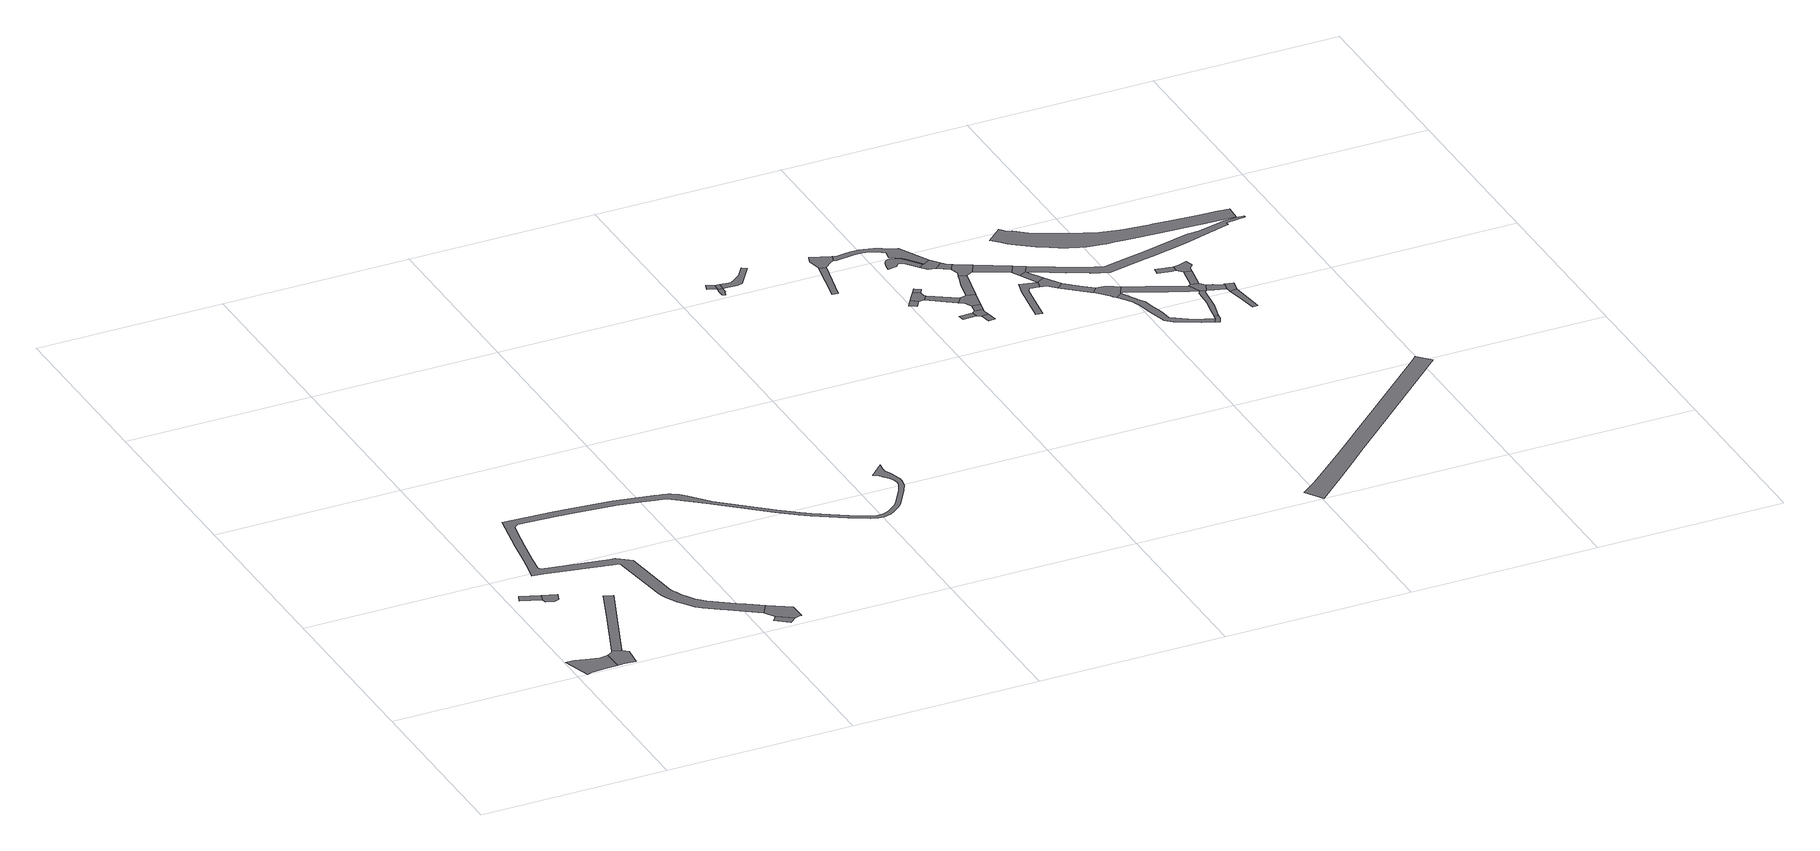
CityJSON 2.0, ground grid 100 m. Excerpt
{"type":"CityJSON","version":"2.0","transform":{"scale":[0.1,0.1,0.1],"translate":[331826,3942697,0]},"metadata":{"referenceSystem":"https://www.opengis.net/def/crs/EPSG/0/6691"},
"CityObjects":{
"road1":{"type":"Road","attributes":{"function":"3","RoadStructureAttribute.sectionType":"1"},"geometry":[{"type":"MultiSurface","lod":"1","boundaries":[[[0,1,2,3,4,5,6,7,8,9]]]}]},
"road2":{"type":"Road","geometry":[{"type":"MultiSurface","lod":"1","boundaries":[[[10,11,4,3,12,13,14,15,16]]]}]},
"road3":{"type":"Road","attributes":{"RoadStructureAttribute.sectionType":"1"},"geometry":[{"type":"MultiSurface","lod":"1","boundaries":[[[17,18,19,20]]]}]},
"road4":{"type":"Road","attributes":{"RoadStructureAttribute.sectionType":"1"},"geometry":[{"type":"MultiSurface","lod":"1","boundaries":[[[21,17,20,22,23,24]]]}]},
"road5":{"type":"Road","attributes":{"RoadStructureAttribute.sectionType":"1"},"geometry":[{"type":"MultiSurface","lod":"1","boundaries":[[[15,25,26,27,28,16]]]}]},
"road6":{"type":"Road","attributes":{"RoadStructureAttribute.sectionType":"1"},"geometry":[{"type":"MultiSurface","lod":"1","boundaries":[[[29,30,31,32,33]]]}]},
"road7":{"type":"Road","geometry":[{"type":"MultiSurface","lod":"1","boundaries":[[[34,35,36,37,30,29,38,39]]]}]},
"road8":{"type":"Road","attributes":{"RoadStructureAttribute.sectionType":"1"},"geometry":[{"type":"MultiSurface","lod":"1","boundaries":[[[40,41,42,43,44,45,46,47,48,49,50,51,52,53,54,55,56,57,58,59,60,61,62,63,64,65,66,67,68,69,70,71,72,73,74,75,76,77,78,79,80,81,82,83,84,85,86,87,88,89,90,91,92,93,94,95,96,97,98,99,100,101,102,103,104,105,106,107,108,109,110,111,112,113,114,115,116,117,118,119,120,121,122,123,124,125,126,127,128,129,130,131,132,133,134,135,136,137,138,139,140,141,142,143,144,145,146,147,148,149,150,151,152,153,154,155,156,157,158,159,160,36,35]]]}]},
"road9":{"type":"Road","attributes":{"RoadStructureAttribute.sectionType":"1"},"geometry":[{"type":"MultiSurface","lod":"1","boundaries":[[[161,162,163,164,165,166]]]}]},
"road10":{"type":"Road","geometry":[{"type":"MultiSurface","lod":"1","boundaries":[[[167,168,161,166,169]]]}]},
"road11":{"type":"Road","attributes":{"RoadStructureAttribute.sectionType":"1"},"geometry":[{"type":"MultiSurface","lod":"1","boundaries":[[[170,171,172,173,174,175,167,176,177,178,179,180,181,182,183,168,167,169]]]}]},
"road12":{"type":"Road","attributes":{"RoadStructureAttribute.sectionType":"1"},"geometry":[{"type":"MultiSurface","lod":"1","boundaries":[[[184,185,186,187]]]}]},
"road13":{"type":"Road","geometry":[{"type":"MultiSurface","lod":"1","boundaries":[[[188,189,190,184,187,191,192,193]]]}]},
"road14":{"type":"Road","geometry":[{"type":"MultiSurface","lod":"1","boundaries":[[[194,195,196,197]]]}]},
"road15":{"type":"Road","geometry":[{"type":"MultiSurface","lod":"1","boundaries":[[[198,199,200,201,202,203,194,197]]]}]},
"road16":{"type":"Road","attributes":{"RoadStructureAttribute.sectionType":"1"},"geometry":[{"type":"MultiSurface","lod":"1","boundaries":[[[204,205,202,201]]]}]},
"road17":{"type":"Road","attributes":{"RoadStructureAttribute.sectionType":"1"},"geometry":[{"type":"MultiSurface","lod":"1","boundaries":[[[206,207,208,209]]]}]},
"road18":{"type":"Road","attributes":{"RoadStructureAttribute.sectionType":"1"},"geometry":[{"type":"MultiSurface","lod":"1","boundaries":[[[210,211,212,199,198]]]}]},
"road19":{"type":"Road","attributes":{"RoadStructureAttribute.sectionType":"1"},"geometry":[{"type":"MultiSurface","lod":"1","boundaries":[[[192,213,214,215,216,217,218,219,220,221,222,223,224,225,226,227,228,229,230,231,232,233,234,193]]]}]},
"road20":{"type":"Road","geometry":[{"type":"MultiSurface","lod":"1","boundaries":[[[235,236,237,209,208,238,239,240]]]}]},
"road21":{"type":"Road","geometry":[{"type":"MultiSurface","lod":"1","boundaries":[[[239,241,242,240]]]}]},
"road22":{"type":"Road","attributes":{"RoadStructureAttribute.sectionType":"1"},"geometry":[{"type":"MultiSurface","lod":"1","boundaries":[[[237,236,243,244]]]}]},
"road23":{"type":"Road","geometry":[{"type":"MultiSurface","lod":"1","boundaries":[[[243,245,246,247,211,210,248,244]]]}]},
"road24":{"type":"Road","attributes":{"RoadStructureAttribute.sectionType":"1"},"geometry":[{"type":"MultiSurface","lod":"1","boundaries":[[[249,250,251,252,253,254,255,256,257,258,259,260,261,262,263,264,265,266,267,268,269,270,271,272,273,274,275,276]]]}]},
"road25":{"type":"Road","attributes":{"RoadStructureAttribute.sectionType":"1"},"geometry":[{"type":"MultiSurface","lod":"1","boundaries":[[[277,278,279,247,246,280,281,282]]]}]},
"road26":{"type":"Road","geometry":[{"type":"MultiSurface","lod":"1","boundaries":[[[225,276,275,283,284,285,226]]]}]},
"road27":{"type":"Road","attributes":{"RoadStructureAttribute.sectionType":"1"},"geometry":[{"type":"MultiSurface","lod":"1","boundaries":[[[286,287,285,284,288]]]}]},
"road28":{"type":"Road","geometry":[{"type":"MultiSurface","lod":"1","boundaries":[[[289,277,282,290,291,292,286,288]]]}]},
"road29":{"type":"Road","attributes":{"RoadStructureAttribute.sectionType":"1"},"geometry":[{"type":"MultiSurface","lod":"1","boundaries":[[[293,294,295,296,297,298,299,300,301,302,303,304,305,306,307,308,309,310,311,312]]]}]},
"road30":{"type":"Road","attributes":{"RoadStructureAttribute.sectionType":"1"},"geometry":[{"type":"MultiSurface","lod":"1","boundaries":[[[313,291,290,314]]]}]},
"road31":{"type":"Road","geometry":[{"type":"MultiSurface","lod":"1","boundaries":[[[315,313,314,316,317,318]]]}]},
"road32":{"type":"Road","geometry":[{"type":"MultiSurface","lod":"1","boundaries":[[[312,319,320,321,322,323,324,325,326,327,293]]]}]},
"road33":{"type":"Road","attributes":{"RoadStructureAttribute.sectionType":"1"},"geometry":[{"type":"MultiSurface","lod":"1","boundaries":[[[328,329,325,324,330,331]]]}]},
"road34":{"type":"Road","geometry":[{"type":"MultiSurface","lod":"1","boundaries":[[[332,333,334,335,336,337,328,331,338,339,340,341,342]]]}]},
"road35":{"type":"Road","attributes":{"RoadStructureAttribute.sectionType":"7"},"geometry":[{"type":"MultiSurface","lod":"1","boundaries":[[[343,344,345,346,347,348,349,350,351,352,353,354,355,356,357,358,359,360]]]}]},
"road36":{"type":"Road","attributes":{"RoadStructureAttribute.sectionType":"1"},"geometry":[{"type":"MultiSurface","lod":"1","boundaries":[[[341,361,362,363,364,365,366,367,368,369,370,371,372,373,374,375,376,377,378,379,380,381,382,342]]]}]},
"road37":{"type":"Road","attributes":{"RoadStructureAttribute.sectionType":"1"},"geometry":[{"type":"MultiSurface","lod":"1","boundaries":[[[383,384,385,386,387,388,389,390,391,392,393,394,395,396,334,333]]]}]},
"road38":{"type":"Road","geometry":[{"type":"MultiSurface","lod":"1","boundaries":[[[397,372,371,398,399,400,401]]]}]},
"road39":{"type":"Road","attributes":{"RoadStructureAttribute.sectionType":"1"},"geometry":[{"type":"MultiSurface","lod":"1","boundaries":[[[402,403,404,405,406,389,407,408,409,410,397,401]]]}]},
"road40":{"type":"Road","geometry":[{"type":"MultiSurface","lod":"1","boundaries":[[[411,412,413,414,415,416]]]}]},
"road41":{"type":"Road","geometry":[{"type":"MultiSurface","lod":"1","boundaries":[[[417,418,419,390,389,406]]]}]},
"road42":{"type":"Road","attributes":{"RoadStructureAttribute.sectionType":"1"},"geometry":[{"type":"MultiSurface","lod":"1","boundaries":[[[317,316,293,327,317,420,421,422,423,424,425,426,427,428,429,430,431,432,433,434,435,436,437,438,439,440,441,442,443,444,445,446,447,448,318]]]}]},
"road43":{"type":"Road","attributes":{"RoadStructureAttribute.sectionType":"1"},"geometry":[{"type":"MultiSurface","lod":"1","boundaries":[[[449,419,418,450,451]]]}]},
"road44":{"type":"Road","attributes":{"RoadStructureAttribute.sectionType":"1"},"geometry":[{"type":"MultiSurface","lod":"1","boundaries":[[[452,453,454,455,417,406,456,457,458,459,460]]]}]},
"road45":{"type":"Road","geometry":[{"type":"MultiSurface","lod":"1","boundaries":[[[461,462,411,416,449,451,463,464,465]]]}]},
"road46":{"type":"Road","attributes":{"function":"2","RoadStructureAttribute.sectionType":"1"},"geometry":[{"type":"MultiSurface","lod":"1","boundaries":[[[466,467,468,469,470,471,472,473,474,475,476,477,478,479,480,481,482,483,484,485,486,487,488,489,490,491,492,493,494,495,496,497,498,499,500,501,502,503,504,505,506]]]}]},
"road47":{"type":"Road","attributes":{"RoadStructureAttribute.sectionType":"1"},"geometry":[{"type":"MultiSurface","lod":"1","boundaries":[[[507,508,509,510,511,512,513]]]}]},
"road48":{"type":"Road","geometry":[{"type":"MultiSurface","lod":"1","boundaries":[[[459,513,512,514,515,460]]]}]}
},
"vertices":[
[54,2,0],[79,10,0],[146,18,0],[222,19,0],[220,127,0],[178,122,0],[107,139,0],[56,153,0],[17,152,0],[6,152,0],
[251,146,0],[236,134,0],[260,20,0],[319,13,0],[331,115,0],[304,141,0],[257,159,0],
[180,790,0],[77,830,0],[61,788,0],[164,748,0],
[256,762,0],[171,723,0],[213,707,0],[240,720,0],
[424,450,0],[497,637,0],[450,656,0],[377,468,0],
[1197,61,0],[1115,116,0],[1103,98,0],[1094,87,0],[1160,31,0],
[1234,162,0],[1121,234,0],[1082,171,0],[1117,119,0],[1224,71,0],[1236,71,0],
[1067,267,0],[1039,286,0],[1023,297,0],[879,397,0],[858,416,0],[838,440,0],[819,468,0],[795,508,0],[781,538,0],[780,542,0],[772,562,0],[768,585,0],[726,901,0],[657,956,0],[632,958,0],[289,1021,0],[279,1037,0],[291,1123,0],[314,1261,0],[326,1324,0],[335,1375,0],[347,1440,0],[373,1459,0],[575,1448,0],[670,1441,0],[880,1418,0],[1008,1394,0],[1074,1381,0],[1125,1371,0],[1151,1354,0],[1288,1247,0],[1551,1026,0],[1641,953,0],[1666,935,0],[1689,919,0],[1846,824,0],[1942,771,0],[1979,759,0],[2007,759,0],[2028,763,0],[2050,771,0],[2070,782,0],[2088,795,0],[2108,810,0],[2124,825,0],[2138,845,0],[2204,948,0],[2227,994,0],[2233,1015,0],[2236,1041,0],[2235,1061,0],[2232,1075,0],[2227,1094,0],[2219,1116,0],[2213,1129,0],[2207,1142,0],[2201,1159,0],[2200,1178,0],[2207,1221,0],[2129,1144,0],[2139,1138,0],[2158,1123,0],[2178,1102,0],[2192,1084,0],[2201,1065,0],[2210,1038,0],[2209,1032,0],[2208,1020,0],[2203,1003,0],[2184,965,0],[2182,960,0],[2117,859,0],[2105,842,0],[2091,829,0],[2073,815,0],[2057,803,0],[2040,794,0],[2021,787,0],[2016,786,0],[2005,784,0],[2004,784,0],[1983,784,0],[1951,794,0],[1859,846,0],[1703,940,0],[1680,955,0],[1657,973,0],[1566,1046,0],[1317,1255,0],[1233,1353,0],[1214,1373,0],[1201,1383,0],[1186,1393,0],[1169,1402,0],[1157,1408,0],[1144,1413,0],[1131,1416,0],[1103,1421,0],[1089,1424,0],[1016,1438,0],[886,1462,0],[674,1485,0],[578,1493,0],[313,1508,0],[270,1269,0],[247,1130,0],[234,1043,0],[219,981,0],[280,969,0],[656,900,0],[699,574,0],[704,543,0],[716,512,0],[733,475,0],[748,450,0],[760,430,0],[782,398,0],[807,368,0],[834,343,0],[907,292,0],[937,271,0],
[2228,3130,0],[2227,3130,0],[2227,3134,0],[2190,3148,0],[2178,3111,0],[2226,3097,0],
[2251,3088,0],[2254,3128,0],[2226,3090,0],
[2224,3067,0],[2222,3031,0],[2239,3025,0],[2244,3050,0],[2249,3050,0],[2250,3053,0],[2330,3082,0],[2359,3091,0],[2444,3213,0],[2419,3231,0],[2378,3170,0],[2343,3143,0],[2316,3125,0],[2304,3124,0],
[2756,3064,0],[2705,2806,0],[2736,2803,0],[2792,3057,0],
[2757,3178,0],[2744,3140,0],[2757,3071,0],[2829,3085,0],[2852,3101,0],[2865,3139,0],
[3022,2590,0],[2994,2547,0],[3028,2526,0],[3057,2567,0],
[3086,2565,0],[3108,2599,0],[3102,2603,0],[3098,2634,0],[3066,2655,0],[3043,2621,0],
[3118,2667,0],[3087,2686,0],
[3170,2350,0],[3177,2317,0],[3248,2320,0],[3245,2354,0],
[3224,2471,0],[3250,2508,0],[3248,2510,0],
[2868,3096,0],[2966,3109,0],[3011,3108,0],[3046,3099,0],[3097,3071,0],[3116,3056,0],[3107,3010,0],[3134,2997,0],[3139,2993,0],[3148,2988,0],[3165,2972,0],[3174,2963,0],[3236,2879,0],[3272,2906,0],[3187,3072,0],[3157,3082,0],[3114,3104,0],[3079,3120,0],[3008,3140,0],[2962,3141,0],[2934,3137,0],[2882,3133,0],
[3302,2348,0],[3304,2359,0],[3261,2367,0],[3257,2315,0],[3270,2306,0],[3308,2312,0],
[3279,2248,0],[3318,2252,0],
[3314,2409,0],[3269,2418,0],
[3326,2467,0],[3335,2509,0],[3288,2518,0],[3251,2452,0],
[3173,2954,0],[3157,2972,0],[3150,2978,0],[3140,2983,0],[3126,2990,0],[3116,2993,0],[3112,2994,0],[3105,2995,0],[3097,2994,0],[3091,2992,0],[3085,2990,0],[3081,2988,0],[3078,2985,0],[3074,2980,0],[3070,2974,0],[3069,2971,0],[3065,2961,0],[3062,2953,0],[3059,2938,0],[3056,2910,0],[3104,2915,0],[3113,2928,0],[3118,2934,0],[3126,2937,0],[3134,2937,0],[3156,2920,0],[3201,2861,0],[3228,2882,0],
[3336,2706,0],[3329,2684,0],[3306,2612,0],[3353,2600,0],[3366,2654,0],[3375,2693,0],
[3231,2824,0],[3268,2819,0],[3313,2858,0],
[3355,2819,0],[3338,2829,0],[3330,2775,0],
[3344,2732,0],[3413,2712,0],[3445,2771,0],[3359,2817,0],
[3655,2484,0],[3564,2504,0],[3562,2497,0],[3548,2435,0],[3534,2354,0],[3529,2327,0],[3514,2207,0],[3549,2202,0],[3564,2322,0],[3566,2336,0],[3582,2428,0],[3586,2436,0],[3589,2440,0],[3591,2444,0],[3596,2446,0],[3602,2447,0],[3613,2447,0],[3626,2445,0],[3627,2445,0],[3645,2440,0],
[3613,2680,0],[3583,2625,0],
[3656,2656,0],[3605,2582,0],[3644,2602,0],[3670,2649,0],
[3680,2432,0],[3682,2431,0],[3685,2430,0],[3688,2428,0],[3691,2424,0],[3721,2395,0],[3756,2424,0],[3716,2484,0],[3700,2511,0],
[3887,2314,0],[3821,2367,0],[3848,2286,0],[3856,2279,0],
[3972,2217,0],[3976,2223,0],[4001,2271,0],[3982,2281,0],[3968,2289,0],[3931,2309,0],[3878,2260,0],[3918,2211,0],[3926,2201,0],[3938,2186,0],[3971,2212,0],
[4963,1014,0],[4529,612,0],[4248,351,0],[4078,201,0],[4028,158,0],[4007,139,0],[3977,115,0],[3946,93,0],[4010,0,0],[4120,101,0],[4140,119,0],[4143,122,0],[4313,282,0],[4389,355,0],[4592,544,0],[5026,946,0],[5062,979,0],[4998,1047,0],
[3970,2143,0],[3994,2105,0],[3995,2103,0],[4008,2069,0],[4013,2040,0],[4024,1984,0],[4050,1886,0],[4085,1853,0],[4207,1791,0],[4216,1792,0],[4266,1767,0],[4282,1799,0],[4190,1834,0],[4160,1850,0],[4083,1903,0],[4079,1950,0],[4071,1991,0],[4060,2030,0],[4048,2074,0],[4043,2092,0],[4022,2128,0],[4020,2130,0],
[3986,2219,0],[4099,2170,0],[4139,2150,0],[4187,2129,0],[4282,2086,0],[4321,2072,0],[4328,2070,0],[4302,2136,0],[4193,2185,0],[4162,2199,0],[4149,2205,0],[4121,2219,0],[4112,2223,0],[4009,2267,0],
[4287,1822,0],[4277,1761,0],[4288,1756,0],[4307,1791,0],[4307,1819,0],
[4323,1880,0],[4333,1917,0],[4336,1940,0],[4348,2049,0],[4358,2059,0],[4318,2051,0],[4312,1956,0],[4311,1950,0],[4301,1899,0],
[4313,2337,0],[4292,2339,0],[4221,2350,0],[4216,2310,0],[4288,2299,0],[4312,2297,0],
[4380,2109,0],[4357,2139,0],[4316,2146,0],
[3682,2581,0],[3821,2507,0],[3924,2460,0],[3922,2453,0],[4014,2420,0],[4222,2462,0],[4264,2470,0],[4463,2517,0],[4645,2567,0],[4647,2568,0],[4701,2583,0],[4723,2589,0],[4732,2592,0],[4730,2610,0],[4836,2621,0],[4836,2634,0],[4796,2636,0],[4726,2630,0],[4704,2625,0],[4613,2604,0],[4577,2595,0],[4512,2591,0],[4252,2529,0],[4229,2524,0],[4135,2506,0],[4018,2482,0],[3919,2518,0],[3900,2527,0],[3793,2582,0],
[4337,2268,0],[4372,2226,0],[4378,2261,0],
[4462,2079,0],[4428,2087,0],[4412,2099,0],[4394,2105,0],[4361,2058,0],[4397,2048,0],[4453,2035,0],[4457,2035,0],[4464,2079,0],
[4349,2341,0],[4331,2338,0],[4383,2292,0],[4404,2314,0],[4392,2355,0],
[4742,2728,0],[4647,2735,0],[4488,2746,0],[4472,2747,0],[4402,2752,0],[4384,2753,0],[4309,2760,0],[4254,2767,0],[4235,2770,0],[4132,2789,0],[3991,2849,0],[3817,2934,0],[3759,2987,0],[3733,2993,0],[3714,3015,0],[3706,3026,0],[3621,2949,0],[3662,2906,0],[3685,2882,0],[3700,2869,0],[3717,2854,0],[3796,2796,0],[3853,2762,0],[3891,2742,0],[3920,2728,0],[3935,2720,0],[3958,2711,0],[3982,2702,0],[4018,2692,0],[4050,2685,0],[4081,2681,0],[4118,2677,0],[4161,2674,0],[4204,2671,0],[4244,2669,0],[4398,2661,0],[4571,2651,0],[4637,2648,0],[4694,2645,0],[4796,2639,0],[4801,2724,0],
[4472,1949,0],[4485,1880,0],[4495,1822,0],[4523,1825,0],[4517,1866,0],[4499,2011,0],[4462,2004,0],
[4504,2026,0],[4512,2071,0]
]}
